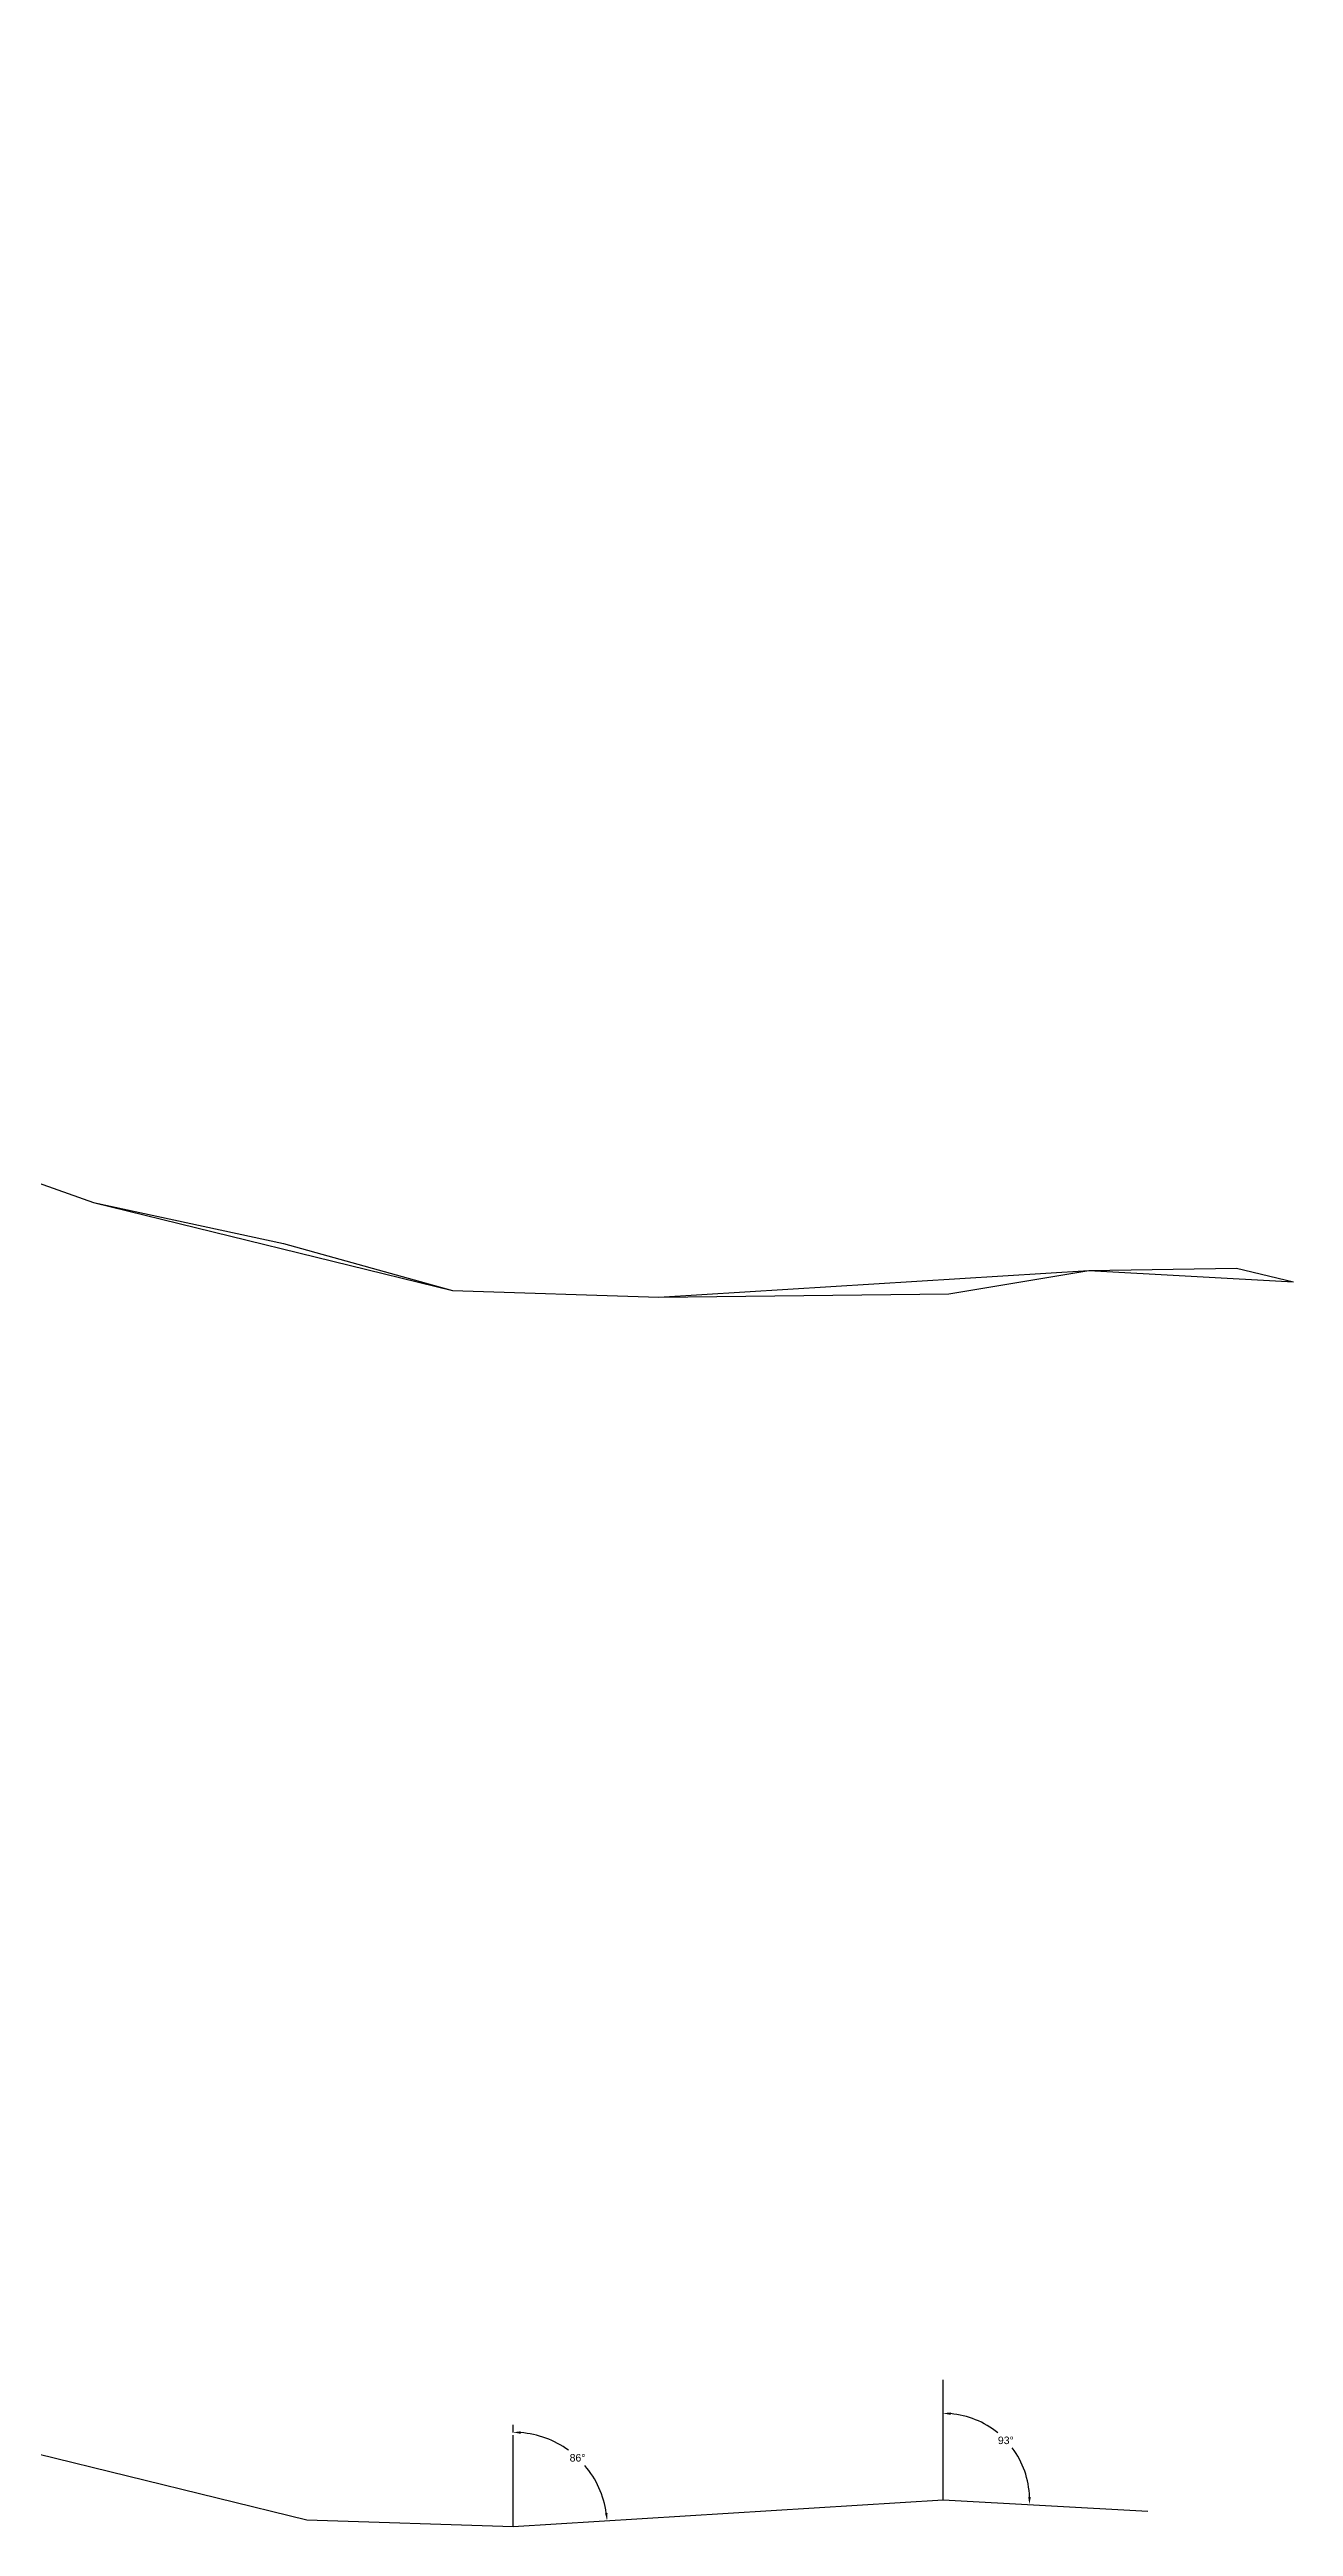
# Model space of a CAD drawing. Header units: inches. Extents: x -25 to 91, y -83 to 44.
# Drawn here: x 4.8 to 34.7, y -83.1 to -23.6 of the extents above; entities that cross this region are included whole.
import ezdxf

# ---------------------------------------------------------------- set-up
doc = ezdxf.new("R2010")
doc.units = ezdxf.units.IN
doc.header["$MEASUREMENT"] = 0
doc.layers.get('0').update_dxf_attribs({"color": 1})
doc.styles.get("Standard").update_dxf_attribs({"font": 'arial.ttf'})
doc.dimstyles.get("Standard").update_dxf_attribs({"dimtxt": 0.18, "dimasz": 0.18, "dimexe": 0.18, "dimexo": 0.0625, "dimgap": 0.09, "dimtad": 0, "dimtih": 1, "dimtoh": 1, "dimdec": 4, "dimzin": 0, "dimdsep": 46, "dimtxsty": 'Standard', "dimcen": 0.09, "dimadec": 0, "dimazin": 0, "dimtfac": 1, "dimtdec": 4, "dimtofl": 0, "dimtmove": 0, "dimatfit": 3, "dimfxl": 1, "dimtolj": 1, "dimtzin": 0, "dimarcsym": 0})

# ---------------------------------------------------------------- blocks, each defined once
blk = doc.blocks.new('*D8')
at = {"color": 0, "lineweight": -2, "transparency": 16777216}
blk.add_line((15.933, -80.819), (15.933, -80.631), dxfattribs=at)
for start, end in [(54.01053, 85.43437), (8.10704, 40.39941)]:
    blk.add_arc((15.933, -83.07), 2.259, start, end, dxfattribs=at)
at = {"color": 0, "transparency": 16777216}
for points in [[(16.111, -80.848), (16.114, -80.788), (15.933, -80.811)], [(18.199, -82.748), (18.14, -82.755), (18.188, -82.931)]]:
    blk.add_solid(points, dxfattribs=at)
at = {"layer": 'Defpoints', "color": 0, "transparency": 16777216}
for p in [(15.933, -80.882), (17.841, -81.861), (26.248, -82.432), (15.933, -83.07), (15.933, -83.07)]:
    blk.add_point(p, dxfattribs=at)
at = {"color": 0, "transparency": 16777216, "insert": (17.48, -81.424), "char_height": 0.18, "attachment_point": 5}
blk.add_mtext('\\A1;86°', dxfattribs=at)
blk = doc.blocks.new('*D9')
at = {"color": 0, "lineweight": -2, "transparency": 16777216}
for start, end in [(50.81872, 85.02952), (1.83245, 36.85627)]:
    blk.add_arc((26.248, -82.432), 2.076, start, end, dxfattribs=at)
at = {"color": 0, "transparency": 16777216}
for points in [[(26.427, -80.394), (26.429, -80.334), (26.248, -80.356)], [(28.353, -82.366), (28.293, -82.365), (28.32, -82.545)]]:
    blk.add_solid(points, dxfattribs=at)
at = {"layer": 'Defpoints', "color": 0, "transparency": 16777216}
for p in [(26.248, -79.554), (28.082, -81.46), (26.248, -82.432), (26.248, -82.432), (31.16, -82.701)]:
    blk.add_point(p, dxfattribs=at)
at = {"color": 0, "transparency": 16777216, "insert": (27.755, -81.005), "char_height": 0.18, "attachment_point": 5}
blk.add_mtext('\\A1;93°', dxfattribs=at)

msp = doc.modelspace()

# ---------------------------------------------------------------- linework, layer by layer
at = {"color": 2}
for p, q in [((26.24804, -82.43172), (26.24804, -79.55375)), ((15.93264, -83.07012), (15.93264, -80.88176))]:
    msp.add_line(p, q, dxfattribs=at)
msp.add_lwpolyline([(1.24066, -49.66543), (5.8683, -51.30401), (10.42458, -52.29016), (14.4793, -53.41676), (19.42811, -53.57566), (26.38766, -53.49631), (29.74349, -52.93732), (33.28575, -52.88408), (34.65561, -53.20655)], dxfattribs=at)
at = {"color": 3}
for points in [[(-21.5371, -23.6443, 0), (-19.5905, -26.5917, 0), (-19.542, -26.7938, 0), (-19.2708, -27.2042, 0), (-13.6943, -34.7488, 0), (-12.3476, -36.5864, 0), (-8.633, -41.52, 0), (-7.3274, -42.9406, 0), (-4.0745, -46.309, 0), (-2.435, -47.8154, 0), (1.2407, -49.6654, 0), (5.8683, -51.304, 0), (14.4793, -53.4168, 0), (19.4281, -53.5757, 0), (26.3877, -53.4963, 0), (29.7435, -52.9373, 0), (33.2858, -52.8841, 0), (34.6556, -53.2066, 0)], [(-21.5371, -23.6443, 0), (-19.5905, -26.5917, 0), (-19.542, -26.7938, 0), (-19.2708, -27.2042, 0), (-12.3476, -36.5864, 0), (-8.633, -41.52, 0), (-7.3274, -42.9406, 0), (-4.0745, -46.309, 0), (-2.435, -47.8154, 0), (1.2407, -49.6654, 0), (5.8683, -51.304, 0), (14.4793, -53.4168, 0), (19.4281, -53.5757, 0), (26.3877, -53.4963, 0), (29.7435, -52.9373, 0), (33.2858, -52.8841, 0), (34.6556, -53.2066, 0)]]:
    msp.add_polyline3d(points, dxfattribs=at)
at = {"color": 4}
msp.add_polyline3d([(-21.5371, -23.6443, 0), (-19.542, -26.7938, 0), (-19.2708, -27.2042, 0), (-12.3476, -36.5864, 0), (-8.633, -41.52, 0), (-7.3274, -42.9406, 0), (-4.0745, -46.309, 0), (-2.435, -47.8154, 0), (1.2407, -49.6654, 0), (5.8683, -51.304, 0), (14.4793, -53.4168, 0), (19.4281, -53.5757, 0), (26.3877, -53.4963, 0), (29.7435, -52.9373, 0), (33.2858, -52.8841, 0), (34.6556, -53.2066, 0)], dxfattribs=at)
at = {"color": 6}
for points in [[(-21.5371, -23.6443, 0), (-19.542, -26.7938, 0), (-19.2708, -27.2042, 0), (-12.3476, -36.5864, 0), (-7.3274, -42.9406, 0), (-4.0745, -46.309, 0), (1.2407, -49.6654, 0), (5.8683, -51.304, 0), (14.4793, -53.4168, 0), (19.4281, -53.5757, 0), (29.7435, -52.9373, 0), (34.6556, -53.2066, 0)], [(-25.03256, -53.13872, 0), (-23.03746, -56.28822, 0), (-22.76626, -56.69862, 0), (-15.84306, -66.08082, 0), (-10.82286, -72.43502, 0), (-7.56996, -75.80342, 0), (-2.25476, -79.15982, 0), (2.37284, -80.79842, 0), (10.98384, -82.91122, 0), (15.93264, -83.07012, 0), (26.24804, -82.43172, 0), (31.16014, -82.70102, 0)]]:
    msp.add_polyline3d(points, dxfattribs=at)

# ---------------------------------------------------------------- dimensions: what is measured, and where the dimension line sits
at = {"color": 2}
for base, line1, line2, picture, middle in [((28.0822, -81.46026), ((26.24804, -82.43172), (31.16014, -82.70102)), ((26.24804, -82.43172), (26.24804, -79.55375)), '*D9', (27.75531, -81.00482)), ((17.84121, -81.86073), ((15.93264, -83.07012), (26.24804, -82.43172)), ((15.93264, -83.07012), (15.93264, -80.88176)), '*D8', (17.4802, -81.42382))]:
    dim = msp.add_angular_dim_2l(base=base, line1=line1, line2=line2, dimstyle='Standard', dxfattribs=at)
    dim.commit()
    dim.dimension.update_dxf_attribs({"geometry": picture, "text_midpoint": middle})

doc.saveas('drawing.dxf')
